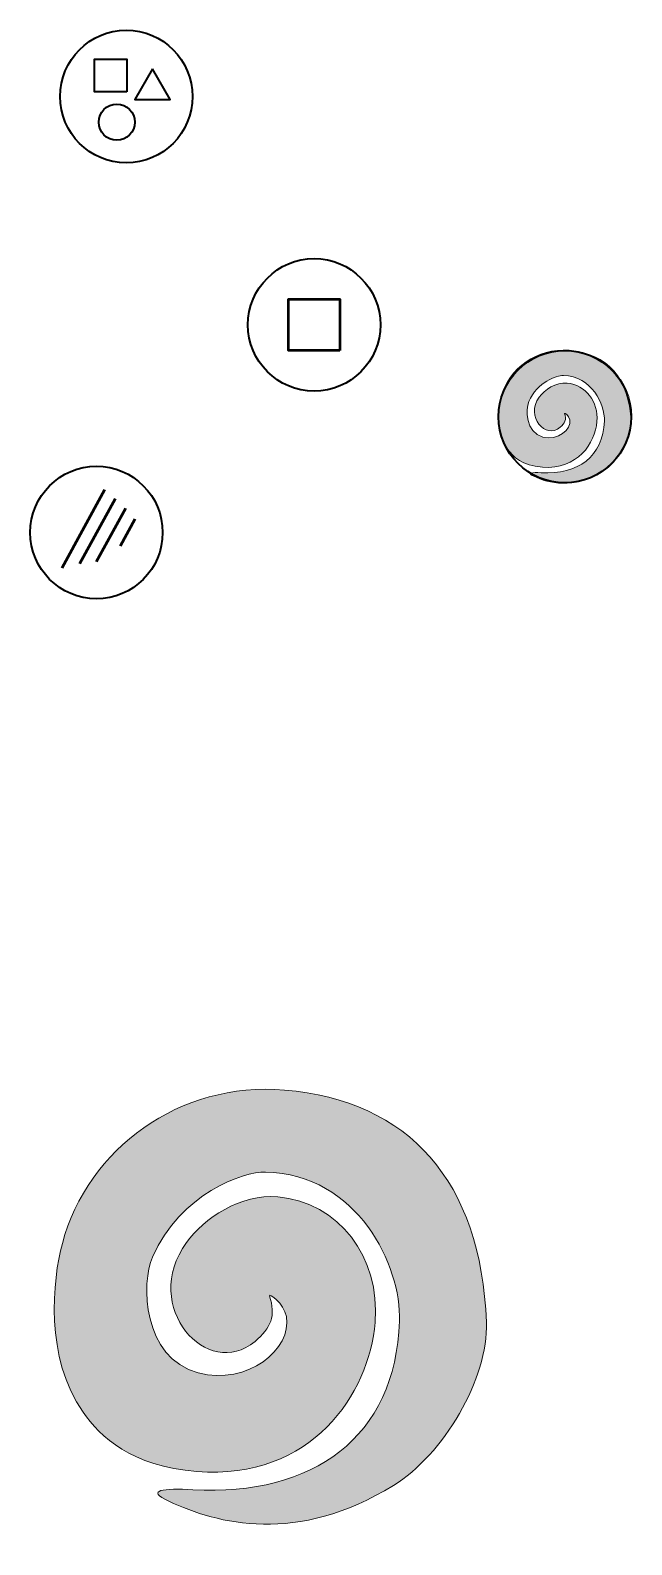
# Model space of a CAD drawing. Header units: millimetres. Extents: x 78 to 119, y -119 to -17.
import ezdxf

# ---------------------------------------------------------------- set-up
doc = ezdxf.new("R2010")
doc.units = ezdxf.units.MM
doc.header["$MEASUREMENT"] = 0
doc.layers.add('Layer 1', color=7, linetype='Continuous', lineweight=0)

msp = doc.modelspace()

# ---------------------------------------------------------------- hatches: boundary and pattern name
at = {"layer": 'Layer 1', "true_color": 0x231f20, "transparency": 33554687}
h = msp.add_hatch(color=250, dxfattribs=at)
h.dxf.hatch_style = 2
edge = h.paths.add_edge_path()
edge.add_spline(control_points=[(112.34, -46.87), (113.36, -47.35), (115, -47.77), (117.01, -46.54), (118.04, -45.91), (119, -44.32), (118.95, -43.14), (118.83, -40.21), (117.34, -38.53), (114.74, -38.31), (112.57, -38.13), (110.65, -39.53), (110.12, -41.5), (109.91, -42.27), (109.75, -43.89), (110.55, -45.02), (110.91, -45.53), (111.56, -46.15), (112.92, -46.25), (115.32, -46.43), (116.51, -44.63), (116.63, -43.15), (116.74, -41.8), (115.88, -40.65), (114.6, -40.54), (113.84, -40.47), (113.07, -40.99), (112.7, -41.49), (111.74, -42.82), (113.15, -44.38), (114.13, -43.54), (114.46, -43.27), (114.57, -43.01), (114.43, -42.6), (114.41, -42.52), (114.73, -42.75), (114.78, -43.03), (114.91, -43.7), (113.98, -44.47), (112.95, -44.2), (111.78, -43.89), (111.76, -42.32), (112, -41.79), (112.58, -40.46), (113.89, -40.01), (114.35, -40.02), (116.27, -40.06), (117.18, -41.97), (117.14, -43.12), (117.05, -45.54), (115.35, -46.76), (112.84, -46.63), (112.23, -46.6), (111.83, -46.63), (112.34, -46.87)], knot_values=[0, 0, 0, 0, 1, 1, 1, 2, 2, 2, 3, 3, 3, 4, 4, 4, 5, 5, 5, 6, 6, 6, 7, 7, 7, 8, 8, 8, 9, 9, 9, 10, 10, 10, 11, 11, 11, 12, 12, 12, 13, 13, 13, 14, 14, 14, 15, 15, 15, 16, 16, 16, 17, 17, 17, 18, 18, 18, 18], degree=3, periodic=0)
h = msp.add_hatch(color=250, dxfattribs=at)
h.dxf.hatch_style = 2
edge = h.paths.add_edge_path()
edge.add_spline(control_points=[(87.53, -116.5), (90.88, -118.06), (96.22, -119.46), (102.8, -115.43), (106.16, -113.37), (109.28, -108.17), (109.12, -104.34), (108.74, -94.77), (103.88, -89.28), (95.39, -88.57), (88.28, -87.97), (82.03, -92.52), (80.29, -98.99), (79.62, -101.48), (79.09, -106.76), (81.7, -110.46), (82.88, -112.12), (84.98, -114.14), (89.44, -114.48), (97.26, -115.08), (101.15, -109.21), (101.55, -104.35), (101.92, -99.94), (99.09, -96.19), (94.93, -95.82), (92.44, -95.6), (89.91, -97.29), (88.73, -98.93), (85.57, -103.29), (90.18, -108.37), (93.39, -105.64), (94.46, -104.74), (94.83, -103.9), (94.37, -102.55), (94.29, -102.31), (95.36, -103.06), (95.52, -103.96), (95.92, -106.15), (92.9, -108.66), (89.53, -107.78), (85.72, -106.77), (85.65, -101.65), (86.42, -99.91), (88.33, -95.58), (92.59, -94.11), (94.1, -94.14), (100.36, -94.28), (103.34, -100.49), (103.21, -104.27), (102.93, -112.18), (97.35, -116.16), (89.17, -115.72), (87.2, -115.62), (85.87, -115.73), (87.53, -116.5)], knot_values=[0, 0, 0, 0, 1, 1, 1, 2, 2, 2, 3, 3, 3, 4, 4, 4, 5, 5, 5, 6, 6, 6, 7, 7, 7, 8, 8, 8, 9, 9, 9, 10, 10, 10, 11, 11, 11, 12, 12, 12, 13, 13, 13, 14, 14, 14, 15, 15, 15, 16, 16, 16, 17, 17, 17, 18, 18, 18, 18], degree=3, periodic=0)

# ---------------------------------------------------------------- linework, layer by layer
at = {"layer": 'Layer 1', "color": 250, "lineweight": 53, "true_color": 0x231f20}
for p, q in [((80.27, -53.08), (83.18, -47.76)), ((81.49, -52.79), (83.9, -48.38)), ((82.61, -52.66), (84.6, -49.03)), ((84.25, -51.6), (85.25, -49.77))]:
    msp.add_line(p, q, dxfattribs=at)
at = {"layer": 'Layer 1', "color": 250, "lineweight": 35, "true_color": 0x231f20}
for points in [[(84.68, -20.75), (82.47, -20.75), (82.47, -18.54), (84.68, -18.54)], [(86.42, -19.19), (85.22, -21.26), (87.62, -21.26)]]:
    msp.add_lwpolyline(points, close=True, dxfattribs=at)
at = {"layer": 'Layer 1', "color": 250, "lineweight": 53, "true_color": 0x231f20}
msp.add_lwpolyline([(99.15, -38.32), (95.67, -38.32), (95.67, -34.84), (99.15, -34.84)], close=True, dxfattribs=at)
at = {"layer": 'Layer 1', "color": 250, "lineweight": 35, "true_color": 0x231f20}
for centre, radius in [((84.64, -21.07), 4.5), ((83.99, -22.81), 1.23), ((97.41, -36.58), 4.5), ((114.45, -42.82), 4.5), ((82.61, -50.69), 4.5)]:
    msp.add_circle(centre, radius, dxfattribs=at)
at = {"layer": 'Layer 1'}
for points in [[(112.34, -46.87), (113.36, -47.35), (115, -47.77), (117.01, -46.54), (118.04, -45.91), (119, -44.32), (118.95, -43.14), (118.83, -40.21), (117.34, -38.53), (114.74, -38.31), (112.57, -38.13), (110.65, -39.53), (110.12, -41.5), (109.91, -42.27), (109.75, -43.89), (110.55, -45.02), (110.91, -45.53), (111.56, -46.15), (112.92, -46.25), (115.32, -46.43), (116.51, -44.63), (116.63, -43.15), (116.74, -41.8), (115.88, -40.65), (114.6, -40.54), (113.84, -40.47), (113.07, -40.99), (112.7, -41.49), (111.74, -42.82), (113.15, -44.38), (114.13, -43.54), (114.46, -43.27), (114.57, -43.01), (114.43, -42.6), (114.41, -42.52), (114.73, -42.75), (114.78, -43.03), (114.91, -43.7), (113.98, -44.47), (112.95, -44.2), (111.78, -43.89), (111.76, -42.32), (112, -41.79), (112.58, -40.46), (113.89, -40.01), (114.35, -40.02), (116.27, -40.06), (117.18, -41.97), (117.14, -43.12), (117.05, -45.54), (115.35, -46.76), (112.84, -46.63), (112.23, -46.6), (111.83, -46.63), (112.34, -46.87)], [(87.53, -116.5), (90.88, -118.06), (96.22, -119.46), (102.8, -115.43), (106.16, -113.37), (109.28, -108.17), (109.12, -104.34), (108.74, -94.77), (103.88, -89.28), (95.39, -88.57), (88.28, -87.97), (82.03, -92.52), (80.29, -98.99), (79.62, -101.48), (79.09, -106.76), (81.7, -110.46), (82.88, -112.12), (84.98, -114.14), (89.44, -114.48), (97.26, -115.08), (101.15, -109.21), (101.55, -104.35), (101.92, -99.94), (99.09, -96.19), (94.93, -95.82), (92.44, -95.6), (89.91, -97.29), (88.73, -98.93), (85.57, -103.29), (90.18, -108.37), (93.39, -105.64), (94.46, -104.74), (94.83, -103.9), (94.37, -102.55), (94.29, -102.31), (95.36, -103.06), (95.52, -103.96), (95.92, -106.15), (92.9, -108.66), (89.53, -107.78), (85.72, -106.77), (85.65, -101.65), (86.42, -99.91), (88.33, -95.58), (92.59, -94.11), (94.1, -94.14), (100.36, -94.28), (103.34, -100.49), (103.21, -104.27), (102.93, -112.18), (97.35, -116.16), (89.17, -115.72), (87.2, -115.62), (85.87, -115.73), (87.53, -116.5)]]:
    msp.add_open_spline(points, degree=3, knots=[0, 0, 0, 0, 1, 1, 1, 2, 2, 2, 3, 3, 3, 4, 4, 4, 5, 5, 5, 6, 6, 6, 7, 7, 7, 8, 8, 8, 9, 9, 9, 10, 10, 10, 11, 11, 11, 12, 12, 12, 13, 13, 13, 14, 14, 14, 15, 15, 15, 16, 16, 16, 17, 17, 17, 18, 18, 18, 18], dxfattribs=at)

doc.saveas('drawing.dxf')
